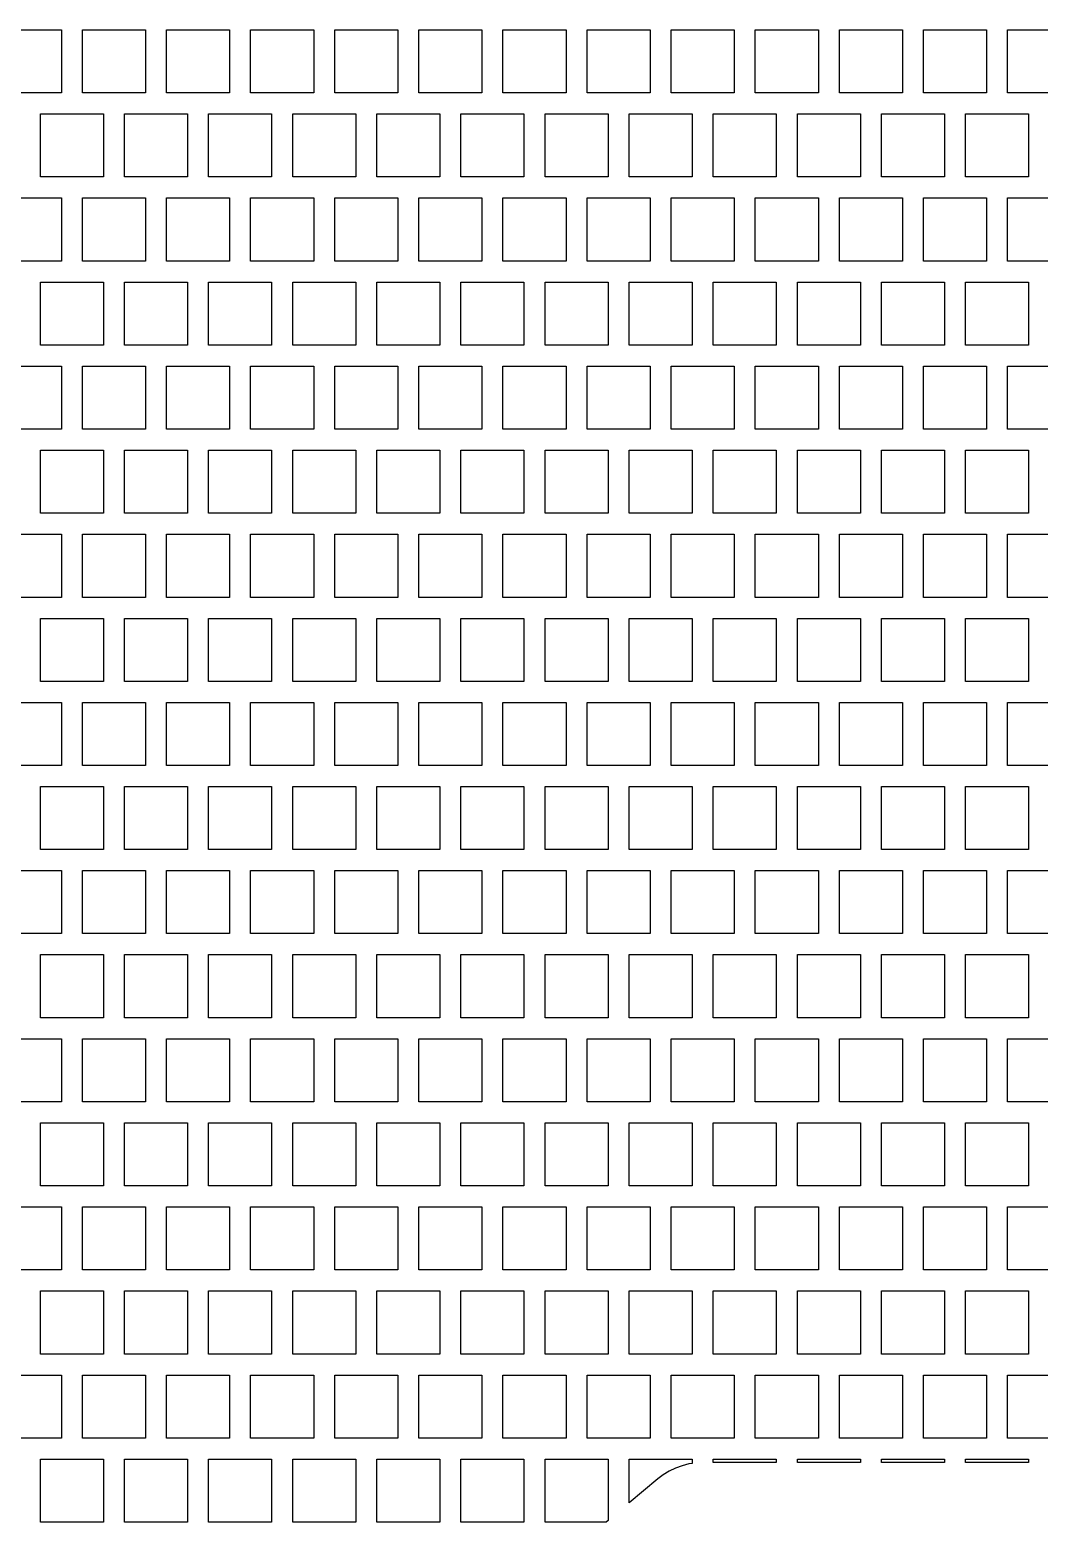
# Model space of a CAD drawing. Header units: metres. Extents: x 32 to 1978, y 32 to 1968.
# Drawn here: x 1490 to 1730, y 1232.5 to 1587.5 of the extents above; entities that cross this region are included whole.
import ezdxf

# ---------------------------------------------------------------- set-up
doc = ezdxf.new("R2010")
doc.units = ezdxf.units.M

msp = doc.modelspace()

# ---------------------------------------------------------------- linework, layer by layer
for points in [[(1482.5, 1572.5), (1482.5, 1587.5), (1497.5, 1587.5), (1497.5, 1572.5), (1482.5, 1572.5), (1482.5, 1572.5)], [(1502.5, 1572.5), (1502.5, 1587.5), (1517.5, 1587.5), (1517.5, 1572.5), (1502.5, 1572.5), (1502.5, 1572.5)], [(1522.5, 1572.5), (1522.5, 1587.5), (1537.5, 1587.5), (1537.5, 1572.5), (1522.5, 1572.5), (1522.5, 1572.5)], [(1542.5, 1572.5), (1542.5, 1587.5), (1557.5, 1587.5), (1557.5, 1572.5), (1542.5, 1572.5), (1542.5, 1572.5)], [(1562.5, 1572.5), (1562.5, 1587.5), (1577.5, 1587.5), (1577.5, 1572.5), (1562.5, 1572.5), (1562.5, 1572.5)], [(1582.5, 1572.5), (1582.5, 1587.5), (1597.5, 1587.5), (1597.5, 1572.5), (1582.5, 1572.5), (1582.5, 1572.5)], [(1602.5, 1572.5), (1602.5, 1587.5), (1617.5, 1587.5), (1617.5, 1572.5), (1602.5, 1572.5), (1602.5, 1572.5)], [(1622.5, 1572.5), (1622.5, 1587.5), (1637.5, 1587.5), (1637.5, 1572.5), (1622.5, 1572.5), (1622.5, 1572.5)], [(1642.5, 1572.5), (1642.5, 1587.5), (1657.5, 1587.5), (1657.5, 1572.5), (1642.5, 1572.5), (1642.5, 1572.5)], [(1662.5, 1572.5), (1662.5, 1587.5), (1677.5, 1587.5), (1677.5, 1572.5), (1662.5, 1572.5), (1662.5, 1572.5)], [(1682.5, 1572.5), (1682.5, 1587.5), (1697.5, 1587.5), (1697.5, 1572.5), (1682.5, 1572.5), (1682.5, 1572.5)], [(1702.5, 1572.5), (1702.5, 1587.5), (1717.5, 1587.5), (1717.5, 1572.5), (1702.5, 1572.5), (1702.5, 1572.5)], [(1722.5, 1572.5), (1722.5, 1587.5), (1737.5, 1587.5), (1737.5, 1572.5), (1722.5, 1572.5), (1722.5, 1572.5)], [(1492.5, 1552.5), (1492.5, 1567.5), (1507.5, 1567.5), (1507.5, 1552.5), (1492.5, 1552.5), (1492.5, 1552.5)], [(1512.5, 1552.5), (1512.5, 1567.5), (1527.5, 1567.5), (1527.5, 1552.5), (1512.5, 1552.5), (1512.5, 1552.5)], [(1532.5, 1552.5), (1532.5, 1567.5), (1547.5, 1567.5), (1547.5, 1552.5), (1532.5, 1552.5), (1532.5, 1552.5)], [(1552.5, 1552.5), (1552.5, 1567.5), (1567.5, 1567.5), (1567.5, 1552.5), (1552.5, 1552.5), (1552.5, 1552.5)], [(1572.5, 1552.5), (1572.5, 1567.5), (1587.5, 1567.5), (1587.5, 1552.5), (1572.5, 1552.5), (1572.5, 1552.5)], [(1592.5, 1552.5), (1592.5, 1567.5), (1607.5, 1567.5), (1607.5, 1552.5), (1592.5, 1552.5), (1592.5, 1552.5)], [(1612.5, 1552.5), (1612.5, 1567.5), (1627.5, 1567.5), (1627.5, 1552.5), (1612.5, 1552.5), (1612.5, 1552.5)], [(1632.5, 1552.5), (1632.5, 1567.5), (1647.5, 1567.5), (1647.5, 1552.5), (1632.5, 1552.5), (1632.5, 1552.5)], [(1652.5, 1552.5), (1652.5, 1567.5), (1667.5, 1567.5), (1667.5, 1552.5), (1652.5, 1552.5), (1652.5, 1552.5)], [(1672.5, 1552.5), (1672.5, 1567.5), (1687.5, 1567.5), (1687.5, 1552.5), (1672.5, 1552.5), (1672.5, 1552.5)], [(1692.5, 1552.5), (1692.5, 1567.5), (1707.5, 1567.5), (1707.5, 1552.5), (1692.5, 1552.5), (1692.5, 1552.5)], [(1712.5, 1552.5), (1712.5, 1567.5), (1727.5, 1567.5), (1727.5, 1552.5), (1712.5, 1552.5), (1712.5, 1552.5)], [(1482.5, 1532.5), (1482.5, 1547.5), (1497.5, 1547.5), (1497.5, 1532.5), (1482.5, 1532.5), (1482.5, 1532.5)], [(1502.5, 1532.5), (1502.5, 1547.5), (1517.5, 1547.5), (1517.5, 1532.5), (1502.5, 1532.5), (1502.5, 1532.5)], [(1522.5, 1532.5), (1522.5, 1547.5), (1537.5, 1547.5), (1537.5, 1532.5), (1522.5, 1532.5), (1522.5, 1532.5)], [(1542.5, 1532.5), (1542.5, 1547.5), (1557.5, 1547.5), (1557.5, 1532.5), (1542.5, 1532.5), (1542.5, 1532.5)], [(1562.5, 1532.5), (1562.5, 1547.5), (1577.5, 1547.5), (1577.5, 1532.5), (1562.5, 1532.5), (1562.5, 1532.5)], [(1582.5, 1532.5), (1582.5, 1547.5), (1597.5, 1547.5), (1597.5, 1532.5), (1582.5, 1532.5), (1582.5, 1532.5)], [(1602.5, 1532.5), (1602.5, 1547.5), (1617.5, 1547.5), (1617.5, 1532.5), (1602.5, 1532.5), (1602.5, 1532.5)], [(1622.5, 1532.5), (1622.5, 1547.5), (1637.5, 1547.5), (1637.5, 1532.5), (1622.5, 1532.5), (1622.5, 1532.5)], [(1642.5, 1532.5), (1642.5, 1547.5), (1657.5, 1547.5), (1657.5, 1532.5), (1642.5, 1532.5), (1642.5, 1532.5)], [(1662.5, 1532.5), (1662.5, 1547.5), (1677.5, 1547.5), (1677.5, 1532.5), (1662.5, 1532.5), (1662.5, 1532.5)], [(1682.5, 1532.5), (1682.5, 1547.5), (1697.5, 1547.5), (1697.5, 1532.5), (1682.5, 1532.5), (1682.5, 1532.5)], [(1702.5, 1532.5), (1702.5, 1547.5), (1717.5, 1547.5), (1717.5, 1532.5), (1702.5, 1532.5), (1702.5, 1532.5)], [(1722.5, 1532.5), (1722.5, 1547.5), (1737.5, 1547.5), (1737.5, 1532.5), (1722.5, 1532.5), (1722.5, 1532.5)], [(1492.5, 1512.5), (1492.5, 1527.5), (1507.5, 1527.5), (1507.5, 1512.5), (1492.5, 1512.5), (1492.5, 1512.5)], [(1512.5, 1512.5), (1512.5, 1527.5), (1527.5, 1527.5), (1527.5, 1512.5), (1512.5, 1512.5), (1512.5, 1512.5)], [(1532.5, 1512.5), (1532.5, 1527.5), (1547.5, 1527.5), (1547.5, 1512.5), (1532.5, 1512.5), (1532.5, 1512.5)], [(1552.5, 1512.5), (1552.5, 1527.5), (1567.5, 1527.5), (1567.5, 1512.5), (1552.5, 1512.5), (1552.5, 1512.5)], [(1572.5, 1512.5), (1572.5, 1527.5), (1587.5, 1527.5), (1587.5, 1512.5), (1572.5, 1512.5), (1572.5, 1512.5)], [(1592.5, 1512.5), (1592.5, 1527.5), (1607.5, 1527.5), (1607.5, 1512.5), (1592.5, 1512.5), (1592.5, 1512.5)], [(1612.5, 1512.5), (1612.5, 1527.5), (1627.5, 1527.5), (1627.5, 1512.5), (1612.5, 1512.5), (1612.5, 1512.5)], [(1632.5, 1512.5), (1632.5, 1527.5), (1647.5, 1527.5), (1647.5, 1512.5), (1632.5, 1512.5), (1632.5, 1512.5)], [(1652.5, 1512.5), (1652.5, 1527.5), (1667.5, 1527.5), (1667.5, 1512.5), (1652.5, 1512.5), (1652.5, 1512.5)], [(1672.5, 1512.5), (1672.5, 1527.5), (1687.5, 1527.5), (1687.5, 1512.5), (1672.5, 1512.5), (1672.5, 1512.5)], [(1692.5, 1512.5), (1692.5, 1527.5), (1707.5, 1527.5), (1707.5, 1512.5), (1692.5, 1512.5), (1692.5, 1512.5)], [(1712.5, 1512.5), (1712.5, 1527.5), (1727.5, 1527.5), (1727.5, 1512.5), (1712.5, 1512.5), (1712.5, 1512.5)], [(1482.5, 1492.5), (1482.5, 1507.5), (1497.5, 1507.5), (1497.5, 1492.5), (1482.5, 1492.5), (1482.5, 1492.5)], [(1502.5, 1492.5), (1502.5, 1507.5), (1517.5, 1507.5), (1517.5, 1492.5), (1502.5, 1492.5), (1502.5, 1492.5)], [(1522.5, 1492.5), (1522.5, 1507.5), (1537.5, 1507.5), (1537.5, 1492.5), (1522.5, 1492.5), (1522.5, 1492.5)], [(1542.5, 1492.5), (1542.5, 1507.5), (1557.5, 1507.5), (1557.5, 1492.5), (1542.5, 1492.5), (1542.5, 1492.5)], [(1562.5, 1492.5), (1562.5, 1507.5), (1577.5, 1507.5), (1577.5, 1492.5), (1562.5, 1492.5), (1562.5, 1492.5)], [(1582.5, 1492.5), (1582.5, 1507.5), (1597.5, 1507.5), (1597.5, 1492.5), (1582.5, 1492.5), (1582.5, 1492.5)], [(1602.5, 1492.5), (1602.5, 1507.5), (1617.5, 1507.5), (1617.5, 1492.5), (1602.5, 1492.5), (1602.5, 1492.5)], [(1622.5, 1492.5), (1622.5, 1507.5), (1637.5, 1507.5), (1637.5, 1492.5), (1622.5, 1492.5), (1622.5, 1492.5)], [(1642.5, 1492.5), (1642.5, 1507.5), (1657.5, 1507.5), (1657.5, 1492.5), (1642.5, 1492.5), (1642.5, 1492.5)], [(1662.5, 1492.5), (1662.5, 1507.5), (1677.5, 1507.5), (1677.5, 1492.5), (1662.5, 1492.5), (1662.5, 1492.5)], [(1682.5, 1492.5), (1682.5, 1507.5), (1697.5, 1507.5), (1697.5, 1492.5), (1682.5, 1492.5), (1682.5, 1492.5)], [(1702.5, 1492.5), (1702.5, 1507.5), (1717.5, 1507.5), (1717.5, 1492.5), (1702.5, 1492.5), (1702.5, 1492.5)], [(1722.5, 1492.5), (1722.5, 1507.5), (1737.5, 1507.5), (1737.5, 1492.5), (1722.5, 1492.5), (1722.5, 1492.5)], [(1492.5, 1472.5), (1492.5, 1487.5), (1507.5, 1487.5), (1507.5, 1472.5), (1492.5, 1472.5), (1492.5, 1472.5)], [(1512.5, 1472.5), (1512.5, 1487.5), (1527.5, 1487.5), (1527.5, 1472.5), (1512.5, 1472.5), (1512.5, 1472.5)], [(1532.5, 1472.5), (1532.5, 1487.5), (1547.5, 1487.5), (1547.5, 1472.5), (1532.5, 1472.5), (1532.5, 1472.5)], [(1552.5, 1472.5), (1552.5, 1487.5), (1567.5, 1487.5), (1567.5, 1472.5), (1552.5, 1472.5), (1552.5, 1472.5)], [(1572.5, 1472.5), (1572.5, 1487.5), (1587.5, 1487.5), (1587.5, 1472.5), (1572.5, 1472.5), (1572.5, 1472.5)], [(1592.5, 1472.5), (1592.5, 1487.5), (1607.5, 1487.5), (1607.5, 1472.5), (1592.5, 1472.5), (1592.5, 1472.5)], [(1612.5, 1472.5), (1612.5, 1487.5), (1627.5, 1487.5), (1627.5, 1472.5), (1612.5, 1472.5), (1612.5, 1472.5)], [(1632.5, 1472.5), (1632.5, 1487.5), (1647.5, 1487.5), (1647.5, 1472.5), (1632.5, 1472.5), (1632.5, 1472.5)], [(1652.5, 1472.5), (1652.5, 1487.5), (1667.5, 1487.5), (1667.5, 1472.5), (1652.5, 1472.5), (1652.5, 1472.5)], [(1672.5, 1472.5), (1672.5, 1487.5), (1687.5, 1487.5), (1687.5, 1472.5), (1672.5, 1472.5), (1672.5, 1472.5)], [(1692.5, 1472.5), (1692.5, 1487.5), (1707.5, 1487.5), (1707.5, 1472.5), (1692.5, 1472.5), (1692.5, 1472.5)], [(1712.5, 1472.5), (1712.5, 1487.5), (1727.5, 1487.5), (1727.5, 1472.5), (1712.5, 1472.5), (1712.5, 1472.5)], [(1482.5, 1452.5), (1482.5, 1467.5), (1497.5, 1467.5), (1497.5, 1452.5), (1482.5, 1452.5), (1482.5, 1452.5)], [(1502.5, 1452.5), (1502.5, 1467.5), (1517.5, 1467.5), (1517.5, 1452.5), (1502.5, 1452.5), (1502.5, 1452.5)], [(1522.5, 1452.5), (1522.5, 1467.5), (1537.5, 1467.5), (1537.5, 1452.5), (1522.5, 1452.5), (1522.5, 1452.5)], [(1542.5, 1452.5), (1542.5, 1467.5), (1557.5, 1467.5), (1557.5, 1452.5), (1542.5, 1452.5), (1542.5, 1452.5)], [(1562.5, 1452.5), (1562.5, 1467.5), (1577.5, 1467.5), (1577.5, 1452.5), (1562.5, 1452.5), (1562.5, 1452.5)], [(1582.5, 1452.5), (1582.5, 1467.5), (1597.5, 1467.5), (1597.5, 1452.5), (1582.5, 1452.5), (1582.5, 1452.5)], [(1602.5, 1452.5), (1602.5, 1467.5), (1617.5, 1467.5), (1617.5, 1452.5), (1602.5, 1452.5), (1602.5, 1452.5)], [(1622.5, 1452.5), (1622.5, 1467.5), (1637.5, 1467.5), (1637.5, 1452.5), (1622.5, 1452.5), (1622.5, 1452.5)], [(1642.5, 1452.5), (1642.5, 1467.5), (1657.5, 1467.5), (1657.5, 1452.5), (1642.5, 1452.5), (1642.5, 1452.5)], [(1662.5, 1452.5), (1662.5, 1467.5), (1677.5, 1467.5), (1677.5, 1452.5), (1662.5, 1452.5), (1662.5, 1452.5)], [(1682.5, 1452.5), (1682.5, 1467.5), (1697.5, 1467.5), (1697.5, 1452.5), (1682.5, 1452.5), (1682.5, 1452.5)], [(1702.5, 1452.5), (1702.5, 1467.5), (1717.5, 1467.5), (1717.5, 1452.5), (1702.5, 1452.5), (1702.5, 1452.5)], [(1722.5, 1452.5), (1722.5, 1467.5), (1737.5, 1467.5), (1737.5, 1452.5), (1722.5, 1452.5), (1722.5, 1452.5)], [(1492.5, 1432.5), (1492.5, 1447.5), (1507.5, 1447.5), (1507.5, 1432.5), (1492.5, 1432.5), (1492.5, 1432.5)], [(1512.5, 1432.5), (1512.5, 1447.5), (1527.5, 1447.5), (1527.5, 1432.5), (1512.5, 1432.5), (1512.5, 1432.5)], [(1532.5, 1432.5), (1532.5, 1447.5), (1547.5, 1447.5), (1547.5, 1432.5), (1532.5, 1432.5), (1532.5, 1432.5)], [(1552.5, 1432.5), (1552.5, 1447.5), (1567.5, 1447.5), (1567.5, 1432.5), (1552.5, 1432.5), (1552.5, 1432.5)], [(1572.5, 1432.5), (1572.5, 1447.5), (1587.5, 1447.5), (1587.5, 1432.5), (1572.5, 1432.5), (1572.5, 1432.5)], [(1592.5, 1432.5), (1592.5, 1447.5), (1607.5, 1447.5), (1607.5, 1432.5), (1592.5, 1432.5), (1592.5, 1432.5)], [(1612.5, 1432.5), (1612.5, 1447.5), (1627.5, 1447.5), (1627.5, 1432.5), (1612.5, 1432.5), (1612.5, 1432.5)], [(1632.5, 1432.5), (1632.5, 1447.5), (1647.5, 1447.5), (1647.5, 1432.5), (1632.5, 1432.5), (1632.5, 1432.5)], [(1652.5, 1432.5), (1652.5, 1447.5), (1667.5, 1447.5), (1667.5, 1432.5), (1652.5, 1432.5), (1652.5, 1432.5)], [(1672.5, 1432.5), (1672.5, 1447.5), (1687.5, 1447.5), (1687.5, 1432.5), (1672.5, 1432.5), (1672.5, 1432.5)], [(1692.5, 1432.5), (1692.5, 1447.5), (1707.5, 1447.5), (1707.5, 1432.5), (1692.5, 1432.5), (1692.5, 1432.5)], [(1712.5, 1432.5), (1712.5, 1447.5), (1727.5, 1447.5), (1727.5, 1432.5), (1712.5, 1432.5), (1712.5, 1432.5)], [(1482.5, 1412.5), (1482.5, 1427.5), (1497.5, 1427.5), (1497.5, 1412.5), (1482.5, 1412.5), (1482.5, 1412.5)], [(1502.5, 1412.5), (1502.5, 1427.5), (1517.5, 1427.5), (1517.5, 1412.5), (1502.5, 1412.5), (1502.5, 1412.5)], [(1522.5, 1412.5), (1522.5, 1427.5), (1537.5, 1427.5), (1537.5, 1412.5), (1522.5, 1412.5), (1522.5, 1412.5)], [(1542.5, 1412.5), (1542.5, 1427.5), (1557.5, 1427.5), (1557.5, 1412.5), (1542.5, 1412.5), (1542.5, 1412.5)], [(1562.5, 1412.5), (1562.5, 1427.5), (1577.5, 1427.5), (1577.5, 1412.5), (1562.5, 1412.5), (1562.5, 1412.5)], [(1582.5, 1412.5), (1582.5, 1427.5), (1597.5, 1427.5), (1597.5, 1412.5), (1582.5, 1412.5), (1582.5, 1412.5)], [(1602.5, 1412.5), (1602.5, 1427.5), (1617.5, 1427.5), (1617.5, 1412.5), (1602.5, 1412.5), (1602.5, 1412.5)], [(1622.5, 1412.5), (1622.5, 1427.5), (1637.5, 1427.5), (1637.5, 1412.5), (1622.5, 1412.5), (1622.5, 1412.5)], [(1642.5, 1412.5), (1642.5, 1427.5), (1657.5, 1427.5), (1657.5, 1412.5), (1642.5, 1412.5), (1642.5, 1412.5)], [(1662.5, 1412.5), (1662.5, 1427.5), (1677.5, 1427.5), (1677.5, 1412.5), (1662.5, 1412.5), (1662.5, 1412.5)], [(1682.5, 1412.5), (1682.5, 1427.5), (1697.5, 1427.5), (1697.5, 1412.5), (1682.5, 1412.5), (1682.5, 1412.5)], [(1702.5, 1412.5), (1702.5, 1427.5), (1717.5, 1427.5), (1717.5, 1412.5), (1702.5, 1412.5), (1702.5, 1412.5)], [(1722.5, 1412.5), (1722.5, 1427.5), (1737.5, 1427.5), (1737.5, 1412.5), (1722.5, 1412.5), (1722.5, 1412.5)], [(1492.5, 1392.5), (1492.5, 1407.5), (1507.5, 1407.5), (1507.5, 1392.5), (1492.5, 1392.5), (1492.5, 1392.5)], [(1512.5, 1392.5), (1512.5, 1407.5), (1527.5, 1407.5), (1527.5, 1392.5), (1512.5, 1392.5), (1512.5, 1392.5)], [(1532.5, 1392.5), (1532.5, 1407.5), (1547.5, 1407.5), (1547.5, 1392.5), (1532.5, 1392.5), (1532.5, 1392.5)], [(1552.5, 1392.5), (1552.5, 1407.5), (1567.5, 1407.5), (1567.5, 1392.5), (1552.5, 1392.5), (1552.5, 1392.5)], [(1572.5, 1392.5), (1572.5, 1407.5), (1587.5, 1407.5), (1587.5, 1392.5), (1572.5, 1392.5), (1572.5, 1392.5)], [(1592.5, 1392.5), (1592.5, 1407.5), (1607.5, 1407.5), (1607.5, 1392.5), (1592.5, 1392.5), (1592.5, 1392.5)], [(1612.5, 1392.5), (1612.5, 1407.5), (1627.5, 1407.5), (1627.5, 1392.5), (1612.5, 1392.5), (1612.5, 1392.5)], [(1632.5, 1392.5), (1632.5, 1407.5), (1647.5, 1407.5), (1647.5, 1392.5), (1632.5, 1392.5), (1632.5, 1392.5)], [(1652.5, 1392.5), (1652.5, 1407.5), (1667.5, 1407.5), (1667.5, 1392.5), (1652.5, 1392.5), (1652.5, 1392.5)], [(1672.5, 1392.5), (1672.5, 1407.5), (1687.5, 1407.5), (1687.5, 1392.5), (1672.5, 1392.5), (1672.5, 1392.5)], [(1692.5, 1392.5), (1692.5, 1407.5), (1707.5, 1407.5), (1707.5, 1392.5), (1692.5, 1392.5), (1692.5, 1392.5)], [(1712.5, 1392.5), (1712.5, 1407.5), (1727.5, 1407.5), (1727.5, 1392.5), (1712.5, 1392.5), (1712.5, 1392.5)], [(1482.5, 1372.5), (1482.5, 1387.5), (1497.5, 1387.5), (1497.5, 1372.5), (1482.5, 1372.5), (1482.5, 1372.5)], [(1502.5, 1372.5), (1502.5, 1387.5), (1517.5, 1387.5), (1517.5, 1372.5), (1502.5, 1372.5), (1502.5, 1372.5)], [(1522.5, 1372.5), (1522.5, 1387.5), (1537.5, 1387.5), (1537.5, 1372.5), (1522.5, 1372.5), (1522.5, 1372.5)], [(1542.5, 1372.5), (1542.5, 1387.5), (1557.5, 1387.5), (1557.5, 1372.5), (1542.5, 1372.5), (1542.5, 1372.5)], [(1562.5, 1372.5), (1562.5, 1387.5), (1577.5, 1387.5), (1577.5, 1372.5), (1562.5, 1372.5), (1562.5, 1372.5)], [(1582.5, 1372.5), (1582.5, 1387.5), (1597.5, 1387.5), (1597.5, 1372.5), (1582.5, 1372.5), (1582.5, 1372.5)], [(1602.5, 1372.5), (1602.5, 1387.5), (1617.5, 1387.5), (1617.5, 1372.5), (1602.5, 1372.5), (1602.5, 1372.5)], [(1622.5, 1372.5), (1622.5, 1387.5), (1637.5, 1387.5), (1637.5, 1372.5), (1622.5, 1372.5), (1622.5, 1372.5)], [(1642.5, 1372.5), (1642.5, 1387.5), (1657.5, 1387.5), (1657.5, 1372.5), (1642.5, 1372.5), (1642.5, 1372.5)], [(1662.5, 1372.5), (1662.5, 1387.5), (1677.5, 1387.5), (1677.5, 1372.5), (1662.5, 1372.5), (1662.5, 1372.5)], [(1682.5, 1372.5), (1682.5, 1387.5), (1697.5, 1387.5), (1697.5, 1372.5), (1682.5, 1372.5), (1682.5, 1372.5)], [(1702.5, 1372.5), (1702.5, 1387.5), (1717.5, 1387.5), (1717.5, 1372.5), (1702.5, 1372.5), (1702.5, 1372.5)], [(1722.5, 1372.5), (1722.5, 1387.5), (1737.5, 1387.5), (1737.5, 1372.5), (1722.5, 1372.5), (1722.5, 1372.5)], [(1492.5, 1352.5), (1492.5, 1367.5), (1507.5, 1367.5), (1507.5, 1352.5), (1492.5, 1352.5), (1492.5, 1352.5)], [(1512.5, 1352.5), (1512.5, 1367.5), (1527.5, 1367.5), (1527.5, 1352.5), (1512.5, 1352.5), (1512.5, 1352.5)], [(1532.5, 1352.5), (1532.5, 1367.5), (1547.5, 1367.5), (1547.5, 1352.5), (1532.5, 1352.5), (1532.5, 1352.5)], [(1552.5, 1352.5), (1552.5, 1367.5), (1567.5, 1367.5), (1567.5, 1352.5), (1552.5, 1352.5), (1552.5, 1352.5)], [(1572.5, 1352.5), (1572.5, 1367.5), (1587.5, 1367.5), (1587.5, 1352.5), (1572.5, 1352.5), (1572.5, 1352.5)], [(1592.5, 1352.5), (1592.5, 1367.5), (1607.5, 1367.5), (1607.5, 1352.5), (1592.5, 1352.5), (1592.5, 1352.5)], [(1612.5, 1352.5), (1612.5, 1367.5), (1627.5, 1367.5), (1627.5, 1352.5), (1612.5, 1352.5), (1612.5, 1352.5)], [(1632.5, 1352.5), (1632.5, 1367.5), (1647.5, 1367.5), (1647.5, 1352.5), (1632.5, 1352.5), (1632.5, 1352.5)], [(1652.5, 1352.5), (1652.5, 1367.5), (1667.5, 1367.5), (1667.5, 1352.5), (1652.5, 1352.5), (1652.5, 1352.5)], [(1672.5, 1352.5), (1672.5, 1367.5), (1687.5, 1367.5), (1687.5, 1352.5), (1672.5, 1352.5), (1672.5, 1352.5)], [(1692.5, 1352.5), (1692.5, 1367.5), (1707.5, 1367.5), (1707.5, 1352.5), (1692.5, 1352.5), (1692.5, 1352.5)], [(1712.5, 1352.5), (1712.5, 1367.5), (1727.5, 1367.5), (1727.5, 1352.5), (1712.5, 1352.5), (1712.5, 1352.5)], [(1482.5, 1332.5), (1482.5, 1347.5), (1497.5, 1347.5), (1497.5, 1332.5), (1482.5, 1332.5), (1482.5, 1332.5)], [(1502.5, 1332.5), (1502.5, 1347.5), (1517.5, 1347.5), (1517.5, 1332.5), (1502.5, 1332.5), (1502.5, 1332.5)], [(1522.5, 1332.5), (1522.5, 1347.5), (1537.5, 1347.5), (1537.5, 1332.5), (1522.5, 1332.5), (1522.5, 1332.5)], [(1542.5, 1332.5), (1542.5, 1347.5), (1557.5, 1347.5), (1557.5, 1332.5), (1542.5, 1332.5), (1542.5, 1332.5)], [(1562.5, 1332.5), (1562.5, 1347.5), (1577.5, 1347.5), (1577.5, 1332.5), (1562.5, 1332.5), (1562.5, 1332.5)], [(1582.5, 1332.5), (1582.5, 1347.5), (1597.5, 1347.5), (1597.5, 1332.5), (1582.5, 1332.5), (1582.5, 1332.5)], [(1602.5, 1332.5), (1602.5, 1347.5), (1617.5, 1347.5), (1617.5, 1332.5), (1602.5, 1332.5), (1602.5, 1332.5)], [(1622.5, 1332.5), (1622.5, 1347.5), (1637.5, 1347.5), (1637.5, 1332.5), (1622.5, 1332.5), (1622.5, 1332.5)], [(1642.5, 1332.5), (1642.5, 1347.5), (1657.5, 1347.5), (1657.5, 1332.5), (1642.5, 1332.5), (1642.5, 1332.5)], [(1662.5, 1332.5), (1662.5, 1347.5), (1677.5, 1347.5), (1677.5, 1332.5), (1662.5, 1332.5), (1662.5, 1332.5)], [(1682.5, 1332.5), (1682.5, 1347.5), (1697.5, 1347.5), (1697.5, 1332.5), (1682.5, 1332.5), (1682.5, 1332.5)], [(1702.5, 1332.5), (1702.5, 1347.5), (1717.5, 1347.5), (1717.5, 1332.5), (1702.5, 1332.5), (1702.5, 1332.5)], [(1722.5, 1332.5), (1722.5, 1347.5), (1737.5, 1347.5), (1737.5, 1332.5), (1722.5, 1332.5), (1722.5, 1332.5)], [(1492.5, 1312.5), (1492.5, 1327.5), (1507.5, 1327.5), (1507.5, 1312.5), (1492.5, 1312.5), (1492.5, 1312.5)], [(1512.5, 1312.5), (1512.5, 1327.5), (1527.5, 1327.5), (1527.5, 1312.5), (1512.5, 1312.5), (1512.5, 1312.5)], [(1532.5, 1312.5), (1532.5, 1327.5), (1547.5, 1327.5), (1547.5, 1312.5), (1532.5, 1312.5), (1532.5, 1312.5)], [(1552.5, 1312.5), (1552.5, 1327.5), (1567.5, 1327.5), (1567.5, 1312.5), (1552.5, 1312.5), (1552.5, 1312.5)], [(1572.5, 1312.5), (1572.5, 1327.5), (1587.5, 1327.5), (1587.5, 1312.5), (1572.5, 1312.5), (1572.5, 1312.5)], [(1592.5, 1312.5), (1592.5, 1327.5), (1607.5, 1327.5), (1607.5, 1312.5), (1592.5, 1312.5), (1592.5, 1312.5)], [(1612.5, 1312.5), (1612.5, 1327.5), (1627.5, 1327.5), (1627.5, 1312.5), (1612.5, 1312.5), (1612.5, 1312.5)], [(1632.5, 1312.5), (1632.5, 1327.5), (1647.5, 1327.5), (1647.5, 1312.5), (1632.5, 1312.5), (1632.5, 1312.5)], [(1652.5, 1312.5), (1652.5, 1327.5), (1667.5, 1327.5), (1667.5, 1312.5), (1652.5, 1312.5), (1652.5, 1312.5)], [(1672.5, 1312.5), (1672.5, 1327.5), (1687.5, 1327.5), (1687.5, 1312.5), (1672.5, 1312.5), (1672.5, 1312.5)], [(1692.5, 1312.5), (1692.5, 1327.5), (1707.5, 1327.5), (1707.5, 1312.5), (1692.5, 1312.5), (1692.5, 1312.5)], [(1712.5, 1312.5), (1712.5, 1327.5), (1727.5, 1327.5), (1727.5, 1312.5), (1712.5, 1312.5), (1712.5, 1312.5)], [(1482.5, 1292.5), (1482.5, 1307.5), (1497.5, 1307.5), (1497.5, 1292.5), (1482.5, 1292.5), (1482.5, 1292.5)], [(1502.5, 1292.5), (1502.5, 1307.5), (1517.5, 1307.5), (1517.5, 1292.5), (1502.5, 1292.5), (1502.5, 1292.5)], [(1522.5, 1292.5), (1522.5, 1307.5), (1537.5, 1307.5), (1537.5, 1292.5), (1522.5, 1292.5), (1522.5, 1292.5)], [(1542.5, 1292.5), (1542.5, 1307.5), (1557.5, 1307.5), (1557.5, 1292.5), (1542.5, 1292.5), (1542.5, 1292.5)], [(1562.5, 1292.5), (1562.5, 1307.5), (1577.5, 1307.5), (1577.5, 1292.5), (1562.5, 1292.5), (1562.5, 1292.5)], [(1582.5, 1292.5), (1582.5, 1307.5), (1597.5, 1307.5), (1597.5, 1292.5), (1582.5, 1292.5), (1582.5, 1292.5)], [(1602.5, 1292.5), (1602.5, 1307.5), (1617.5, 1307.5), (1617.5, 1292.5), (1602.5, 1292.5), (1602.5, 1292.5)], [(1622.5, 1292.5), (1622.5, 1307.5), (1637.5, 1307.5), (1637.5, 1292.5), (1622.5, 1292.5), (1622.5, 1292.5)], [(1642.5, 1292.5), (1642.5, 1307.5), (1657.5, 1307.5), (1657.5, 1292.5), (1642.5, 1292.5), (1642.5, 1292.5)], [(1662.5, 1292.5), (1662.5, 1307.5), (1677.5, 1307.5), (1677.5, 1292.5), (1662.5, 1292.5), (1662.5, 1292.5)], [(1682.5, 1292.5), (1682.5, 1307.5), (1697.5, 1307.5), (1697.5, 1292.5), (1682.5, 1292.5), (1682.5, 1292.5)], [(1702.5, 1292.5), (1702.5, 1307.5), (1717.5, 1307.5), (1717.5, 1292.5), (1702.5, 1292.5), (1702.5, 1292.5)], [(1722.5, 1292.5), (1722.5, 1307.5), (1737.5, 1307.5), (1737.5, 1292.5), (1722.5, 1292.5), (1722.5, 1292.5)], [(1492.5, 1272.5), (1492.5, 1287.5), (1507.5, 1287.5), (1507.5, 1272.5), (1492.5, 1272.5), (1492.5, 1272.5)], [(1512.5, 1272.5), (1512.5, 1287.5), (1527.5, 1287.5), (1527.5, 1272.5), (1512.5, 1272.5), (1512.5, 1272.5)], [(1532.5, 1272.5), (1532.5, 1287.5), (1547.5, 1287.5), (1547.5, 1272.5), (1532.5, 1272.5), (1532.5, 1272.5)], [(1552.5, 1272.5), (1552.5, 1287.5), (1567.5, 1287.5), (1567.5, 1272.5), (1552.5, 1272.5), (1552.5, 1272.5)], [(1572.5, 1272.5), (1572.5, 1287.5), (1587.5, 1287.5), (1587.5, 1272.5), (1572.5, 1272.5), (1572.5, 1272.5)], [(1592.5, 1272.5), (1592.5, 1287.5), (1607.5, 1287.5), (1607.5, 1272.5), (1592.5, 1272.5), (1592.5, 1272.5)], [(1612.5, 1272.5), (1612.5, 1287.5), (1627.5, 1287.5), (1627.5, 1272.5), (1612.5, 1272.5), (1612.5, 1272.5)], [(1632.5, 1272.5), (1632.5, 1287.5), (1647.5, 1287.5), (1647.5, 1272.5), (1632.5, 1272.5), (1632.5, 1272.5)], [(1652.5, 1272.5), (1652.5, 1287.5), (1667.5, 1287.5), (1667.5, 1272.5), (1652.5, 1272.5), (1652.5, 1272.5)], [(1672.5, 1272.5), (1672.5, 1287.5), (1687.5, 1287.5), (1687.5, 1272.5), (1672.5, 1272.5), (1672.5, 1272.5)], [(1692.5, 1272.5), (1692.5, 1287.5), (1707.5, 1287.5), (1707.5, 1272.5), (1692.5, 1272.5), (1692.5, 1272.5)], [(1712.5, 1272.5), (1712.5, 1287.5), (1727.5, 1287.5), (1727.5, 1272.5), (1712.5, 1272.5), (1712.5, 1272.5)], [(1482.5, 1252.5), (1482.5, 1267.5), (1497.5, 1267.5), (1497.5, 1252.5), (1482.5, 1252.5), (1482.5, 1252.5)], [(1502.5, 1252.5), (1502.5, 1267.5), (1517.5, 1267.5), (1517.5, 1252.5), (1502.5, 1252.5), (1502.5, 1252.5)], [(1522.5, 1252.5), (1522.5, 1267.5), (1537.5, 1267.5), (1537.5, 1252.5), (1522.5, 1252.5), (1522.5, 1252.5)], [(1542.5, 1252.5), (1542.5, 1267.5), (1557.5, 1267.5), (1557.5, 1252.5), (1542.5, 1252.5), (1542.5, 1252.5)], [(1562.5, 1252.5), (1562.5, 1267.5), (1577.5, 1267.5), (1577.5, 1252.5), (1562.5, 1252.5), (1562.5, 1252.5)], [(1582.5, 1252.5), (1582.5, 1267.5), (1597.5, 1267.5), (1597.5, 1252.5), (1582.5, 1252.5), (1582.5, 1252.5)], [(1602.5, 1252.5), (1602.5, 1267.5), (1617.5, 1267.5), (1617.5, 1252.5), (1602.5, 1252.5), (1602.5, 1252.5)], [(1622.5, 1252.5), (1622.5, 1267.5), (1637.5, 1267.5), (1637.5, 1252.5), (1622.5, 1252.5), (1622.5, 1252.5)], [(1642.5, 1252.5), (1642.5, 1267.5), (1657.5, 1267.5), (1657.5, 1252.5), (1642.5, 1252.5), (1642.5, 1252.5)], [(1662.5, 1252.5), (1662.5, 1267.5), (1677.5, 1267.5), (1677.5, 1252.5), (1662.5, 1252.5), (1662.5, 1252.5)], [(1682.5, 1252.5), (1682.5, 1267.5), (1697.5, 1267.5), (1697.5, 1252.5), (1682.5, 1252.5), (1682.5, 1252.5)], [(1702.5, 1252.5), (1702.5, 1267.5), (1717.5, 1267.5), (1717.5, 1252.5), (1702.5, 1252.5), (1702.5, 1252.5)], [(1722.5, 1252.5), (1722.5, 1267.5), (1737.5, 1267.5), (1737.5, 1252.5), (1722.5, 1252.5), (1722.5, 1252.5)], [(1492.5, 1232.5), (1492.5, 1247.5), (1507.5, 1247.5), (1507.5, 1232.5), (1492.5, 1232.5), (1492.5, 1232.5)], [(1512.5, 1232.5), (1512.5, 1247.5), (1527.5, 1247.5), (1527.5, 1232.5), (1512.5, 1232.5), (1512.5, 1232.5)], [(1532.5, 1232.5), (1532.5, 1247.5), (1547.5, 1247.5), (1547.5, 1232.5), (1532.5, 1232.5), (1532.5, 1232.5)], [(1552.5, 1232.5), (1552.5, 1247.5), (1567.5, 1247.5), (1567.5, 1232.5), (1552.5, 1232.5), (1552.5, 1232.5)], [(1572.5, 1232.5), (1572.5, 1247.5), (1587.5, 1247.5), (1587.5, 1232.5), (1572.5, 1232.5), (1572.5, 1232.5)], [(1592.5, 1232.5), (1592.5, 1247.5), (1607.5, 1247.5), (1607.5, 1232.5), (1592.5, 1232.5), (1592.5, 1232.5)], [(1612.5, 1232.5), (1612.5, 1247.5), (1627.5, 1247.5), (1627.5, 1232.9), (1627.03, 1232.5), (1612.5, 1232.5), (1612.5, 1232.5)], [(1632.5, 1237.08), (1632.5, 1247.5), (1647.5, 1247.5), (1647.5, 1246.46), (1646.7, 1246.34), (1645.09, 1245.93), (1643.53, 1245.36), (1642.04, 1244.64), (1640.62, 1243.78), (1639.3, 1242.78), (1632.5, 1237.08), (1632.5, 1237.08)], [(1652.5, 1246.67), (1652.5, 1247.5), (1667.5, 1247.5), (1667.5, 1246.67), (1652.5, 1246.67), (1652.5, 1246.67)], [(1672.5, 1246.67), (1672.5, 1247.5), (1687.5, 1247.5), (1687.5, 1246.67), (1672.5, 1246.67), (1672.5, 1246.67)], [(1692.5, 1246.67), (1692.5, 1247.5), (1707.5, 1247.5), (1707.5, 1246.67), (1692.5, 1246.67), (1692.5, 1246.67)], [(1712.5, 1246.67), (1712.5, 1247.5), (1727.5, 1247.5), (1727.5, 1246.67), (1712.5, 1246.67), (1712.5, 1246.67)]]:
    msp.add_lwpolyline(points)

doc.saveas('drawing.dxf')
